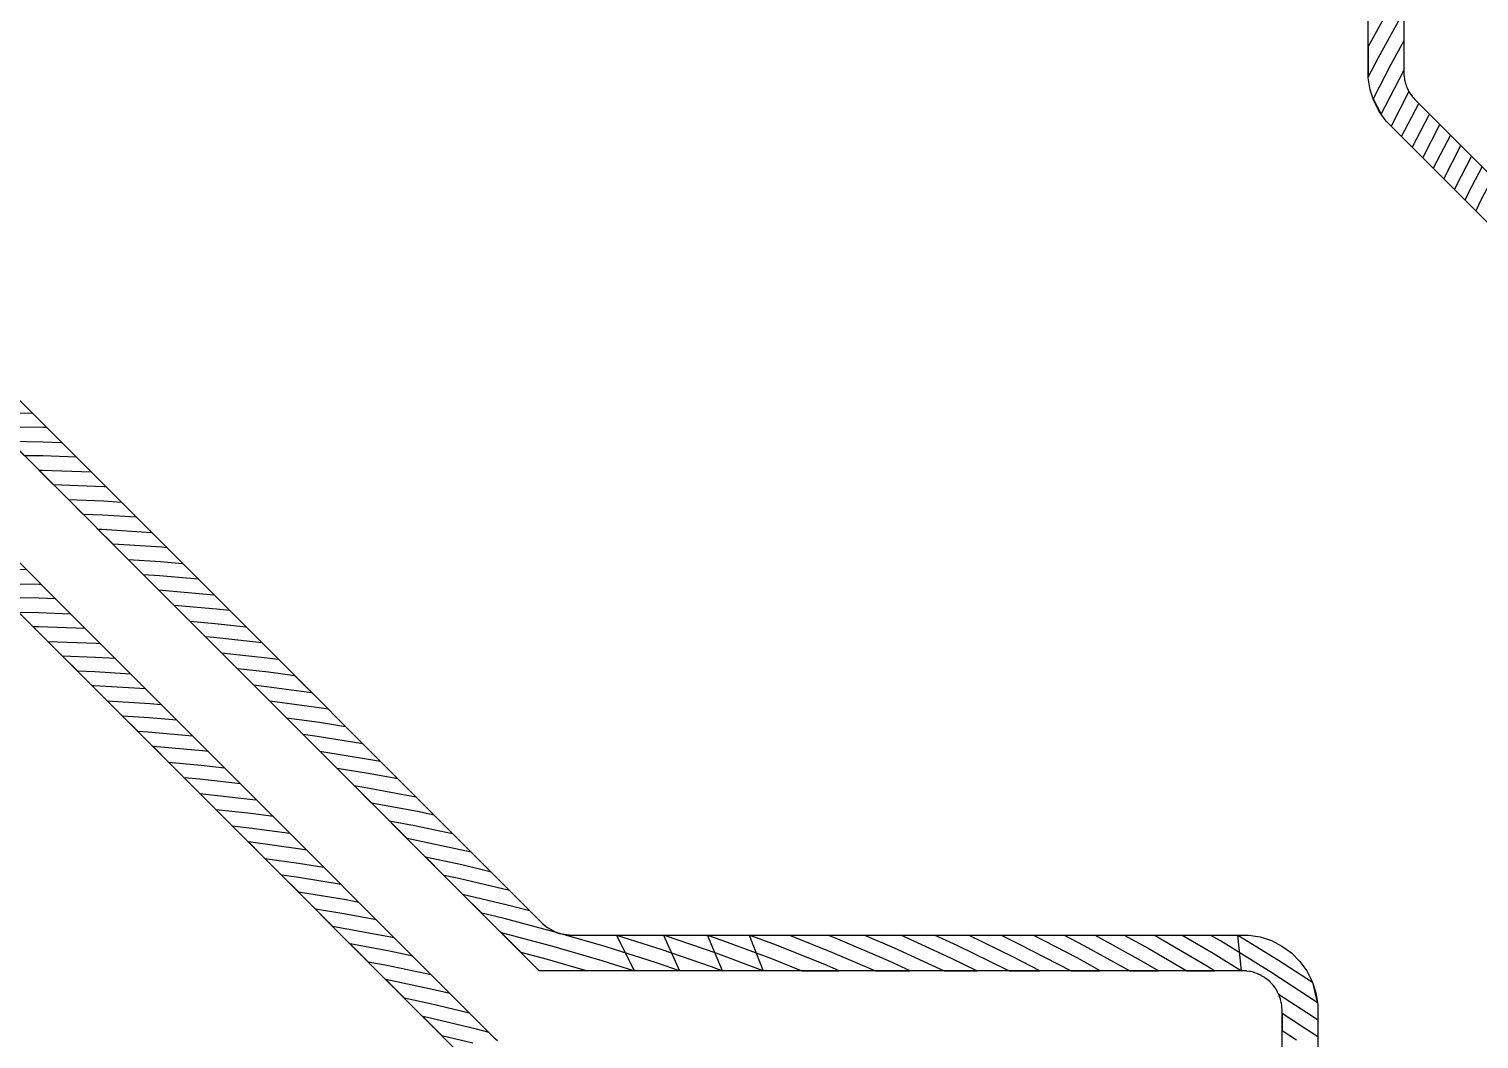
# Model space of a CAD drawing. Header units: metres. Extents: x 100 to 171, y -146 to -25.
# Drawn here: x 110.25 to 128.59, y -65.36 to -52.6 of the extents above; entities that cross this region are included whole.
import ezdxf

# ---------------------------------------------------------------- set-up
doc = ezdxf.new("R2010")
doc.units = ezdxf.units.M

msp = doc.modelspace()

# ---------------------------------------------------------------- linework, layer by layer
for points in [[(115.881, -65.725), (104.275, -54.119), (104.187, -53.998), (104.119, -53.865), (104.073, -53.723), (104.049, -53.575), (104.049, -42.925), (104.049, -43.014), (104.501, -42.964)], [(127.64, -49.794), (127.64, -53.14), (127.64, -53.144), (127.64, -53.147), (127.642, -53.182), (127.642, -53.185), (127.642, -53.189), (127.643, -53.193), (127.643, -53.196), (127.648, -53.23), (127.649, -53.234), (127.649, -53.238), (127.65, -53.241), (127.651, -53.245), (127.659, -53.278), (127.66, -53.282), (127.661, -53.285), (127.662, -53.289), (127.664, -53.292), (127.675, -53.325), (127.677, -53.328), (127.678, -53.331), (127.679, -53.335), (127.681, -53.338), (127.696, -53.369), (127.697, -53.373), (127.699, -53.376), (127.701, -53.379), (127.703, -53.382), (127.72, -53.412), (127.722, -53.415), (127.724, -53.418), (127.726, -53.421), (127.728, -53.424), (127.749, -53.452), (127.751, -53.454), (127.753, -53.457), (127.756, -53.46), (127.758, -53.463), (127.781, -53.488), (127.784, -53.491), (127.786, -53.494), (140.146, -65.854)], [(139.767, -66.111), (127.415, -53.759), (127.327, -53.638), (127.259, -53.505), (127.213, -53.363), (127.189, -53.215), (127.189, -50.598)], [(127.64, -52), (127.189, -52.818), (127.189, -53.206), (127.318, -52.958), (127.64, -52.373)], [(127.64, -52.747), (127.477, -53.043), (127.251, -53.479), (127.353, -53.673), (127.635, -53.128), (127.64, -53.12)], [(126.1, -69.586), (126.1, -65), (126.1, -64.996), (126.1, -64.993), (126.098, -64.958), (126.098, -64.955), (126.098, -64.951), (126.097, -64.947), (126.097, -64.944), (126.092, -64.91), (126.091, -64.906), (126.091, -64.902), (126.09, -64.899), (126.089, -64.895), (126.081, -64.862), (126.08, -64.858), (126.079, -64.855), (126.078, -64.851), (126.076, -64.848), (126.065, -64.815), (126.063, -64.812), (126.062, -64.809), (126.061, -64.805), (126.059, -64.802), (126.044, -64.771), (126.043, -64.767), (126.041, -64.764), (126.039, -64.761), (126.037, -64.758), (126.02, -64.728), (126.018, -64.725), (126.016, -64.722), (126.014, -64.719), (126.012, -64.716), (125.991, -64.688), (125.989, -64.686), (125.987, -64.683), (125.984, -64.68), (125.982, -64.677), (125.959, -64.652), (125.956, -64.649), (125.954, -64.646), (125.951, -64.644), (125.948, -64.641), (125.923, -64.618), (125.92, -64.616), (125.917, -64.613), (125.914, -64.611), (125.912, -64.609), (125.884, -64.588), (125.881, -64.586), (125.878, -64.584), (125.875, -64.582), (125.872, -64.58), (125.842, -64.563), (125.839, -64.561), (125.836, -64.559), (125.833, -64.557), (125.829, -64.556), (125.798, -64.541), (125.795, -64.539), (125.791, -64.538), (125.788, -64.537), (125.785, -64.535), (125.752, -64.524), (125.749, -64.522), (125.745, -64.521), (125.742, -64.52), (125.738, -64.519), (125.705, -64.511), (125.701, -64.51), (125.698, -64.509), (125.694, -64.509), (125.69, -64.508), (125.656, -64.503), (125.653, -64.503), (125.649, -64.502), (125.645, -64.502), (125.642, -64.502), (125.607, -64.5), (125.604, -64.5), (125.6, -64.5), (116.707, -64.5), (105.5, -53.293)], [(106.104, -53.26), (116.74, -63.896), (116.742, -63.898), (116.745, -63.9), (116.747, -63.902), (116.782, -63.933), (116.785, -63.936), (116.788, -63.938), (116.791, -63.94), (116.794, -63.943), (116.797, -63.945), (116.8, -63.947), (116.803, -63.949), (116.806, -63.951), (116.81, -63.953), (116.918, -64.011), (116.921, -64.013), (116.925, -64.015), (116.928, -64.016), (116.932, -64.018), (116.935, -64.019), (116.939, -64.02), (116.942, -64.022), (116.946, -64.023), (116.95, -64.024), (116.953, -64.025), (116.957, -64.026), (116.961, -64.027), (116.965, -64.027), (117.086, -64.047), (117.09, -64.048), (117.093, -64.048), (117.097, -64.049), (117.1, -64.049), (117.104, -64.049), (117.107, -64.049), (117.111, -64.049), (125.675, -64.049), (125.823, -64.073), (125.965, -64.119), (126.098, -64.187), (126.219, -64.275), (126.325, -64.381), (126.413, -64.502), (126.481, -64.635), (126.527, -64.777), (126.551, -64.925), (126.551, -68.782)], [(127.705, -53.386), (127.478, -53.822)], [(127.612, -53.956), (127.829, -53.536)], [(127.963, -53.67), (127.745, -54.089)], [(104.646, -53.854), (116.146, -65.354), (116.149, -65.356), (116.152, -65.359), (116.177, -65.382)], [(127.879, -54.223), (128.096, -53.803), (128.23, -53.937), (128.012, -54.356)], [(128.146, -54.49), (128.363, -54.07), (128.497, -54.204), (128.298, -54.587), (128.28, -54.624)], [(128.414, -54.759), (128.459, -54.668), (128.63, -54.337), (128.764, -54.471), (128.619, -54.749), (128.549, -54.893)], [(110.478, -57.634), (110.436, -57.632), (109.832, -57.625), (109.65, -57.443), (110.295, -57.451)], [(110.852, -58.008), (110.428, -57.992), (110.197, -57.99), (110.015, -57.807), (110.432, -57.812), (110.665, -57.821)], [(111.227, -58.383), (111.202, -58.381), (110.565, -58.358), (110.379, -58.172), (110.423, -58.172), (111.039, -58.195)], [(111.611, -58.767), (111.185, -58.741), (110.939, -58.732), (110.752, -58.545), (111.194, -58.561), (111.419, -58.575)], [(111.997, -59.153), (111.932, -59.147), (111.317, -59.109), (111.126, -58.919), (111.176, -58.92), (111.803, -58.959)], [(112.392, -59.548), (111.906, -59.506), (111.701, -59.494), (111.509, -59.302), (111.919, -59.327), (112.195, -59.351)], [(110.222, -59.43), (109.635, -59.423), (109.579, -59.423), (109.76, -59.604), (110.388, -59.612), (110.405, -59.613)], [(112.792, -59.948), (112.625, -59.93), (112.091, -59.884), (111.893, -59.686), (112.59, -59.746)], [(110.592, -59.8), (110.383, -59.792), (109.942, -59.786), (110.124, -59.969), (110.379, -59.972), (110.779, -59.987)], [(113.2, -60.355), (112.59, -60.288), (112.486, -60.279), (112.289, -60.081), (112.608, -60.109), (112.996, -60.152)], [(110.966, -60.174), (110.375, -60.152), (110.307, -60.151), (110.492, -60.336), (111.105, -60.359), (111.154, -60.362)], [(114.039, -61.195), (113.953, -61.181), (113.3, -61.092), (113.094, -60.887), (113.259, -60.905), (113.827, -60.982), (113.616, -60.772), (113.281, -60.727), (112.891, -60.683), (112.687, -60.48), (113.303, -60.548), (113.406, -60.562)], [(111.347, -60.554), (111.096, -60.539), (110.679, -60.523), (110.866, -60.71), (111.088, -60.718), (111.539, -60.746)], [(111.731, -60.938), (111.079, -60.898), (111.053, -60.897), (111.244, -61.089), (111.786, -61.122), (111.927, -61.134)], [(112.124, -61.332), (111.773, -61.301), (111.437, -61.281), (111.629, -61.473), (111.76, -61.481), (112.322, -61.529)], [(114.474, -61.63), (113.9, -61.537), (113.72, -61.513), (113.51, -61.303), (113.927, -61.359), (114.257, -61.412)], [(112.522, -61.729), (112.449, -61.721), (111.823, -61.667), (112.02, -61.865), (112.431, -61.9), (112.725, -61.933)], [(114.92, -62.075), (114.543, -62.005), (114.149, -61.942), (113.932, -61.725), (114.574, -61.828), (114.695, -61.85)], [(112.929, -62.136), (112.413, -62.079), (112.218, -62.062), (112.416, -62.261), (113.083, -62.334), (113.134, -62.341)], [(115.376, -62.532), (115.165, -62.487), (114.587, -62.38), (114.367, -62.159), (114.512, -62.183), (115.145, -62.3)], [(113.344, -62.552), (113.061, -62.513), (112.62, -62.464), (112.824, -62.668), (113.039, -62.692), (113.554, -62.762), (113.767, -62.974), (113.689, -62.962), (113.028, -62.872), (113.238, -63.082), (113.662, -63.14), (113.984, -63.192)], [(115.846, -63.001), (115.767, -62.983), (115.095, -62.84), (115.037, -62.83), (114.812, -62.605), (115.13, -62.664), (115.61, -62.765)], [(116.331, -63.487), (115.688, -63.334), (115.502, -63.294), (115.268, -63.061), (115.728, -63.158), (116.088, -63.244)], [(114.201, -63.409), (113.636, -63.318), (113.448, -63.292), (113.66, -63.504), (114.266, -63.601), (114.423, -63.631)], [(116.929, -64.017), (116.908, -64.01), (116.261, -63.84), (115.981, -63.773), (115.738, -63.531), (116.304, -63.665), (116.583, -63.739)], [(114.648, -63.856), (114.235, -63.779), (113.877, -63.721), (114.094, -63.938), (114.204, -63.956), (114.849, -64.076), (114.874, -64.081)], [(115.107, -64.315), (114.814, -64.253), (114.316, -64.16), (114.541, -64.385), (114.779, -64.429), (115.341, -64.548)], [(117.303, -64.5), (116.812, -64.357), (116.476, -64.269), (116.224, -64.016), (116.86, -64.184), (117.498, -64.369), (117.911, -64.5), (117.682, -64.049), (118.245, -64.228), (118.882, -64.447), (119.024, -64.5), (118.833, -64.049), (119.004, -64.108), (119.643, -64.346), (120.028, -64.5), (120.501, -64.5), (120.346, -64.433), (119.708, -64.178), (119.362, -64.049), (119.54, -64.5), (118.943, -64.278), (118.302, -64.057), (118.277, -64.049), (118.482, -64.5), (118.189, -64.399), (117.551, -64.197), (116.967, -64.028)], [(119.871, -64.049), (120.415, -64.267), (120.958, -64.5), (121.396, -64.5), (121.123, -64.375), (120.484, -64.101), (120.356, -64.049), (120.821, -64.049), (121.196, -64.21), (121.828, -64.5), (122.239, -64.5), (121.91, -64.339), (121.278, -64.049), (121.71, -64.049), (121.987, -64.176), (122.624, -64.487), (122.648, -64.5), (123.039, -64.5), (122.705, -64.327), (122.137, -64.049), (122.547, -64.049), (122.786, -64.166), (123.423, -64.496), (123.429, -64.5), (123.802, -64.5), (123.508, -64.338), (122.952, -64.049), (123.343, -64.049), (123.593, -64.179), (124.176, -64.5), (124.536, -64.5), (124.318, -64.373), (123.731, -64.049), (124.104, -64.049), (124.407, -64.216), (124.894, -64.5), (125.245, -64.5), (125.135, -64.432), (124.496, -64.06), (124.477, -64.049), (124.836, -64.049), (125.227, -64.278), (125.588, -64.5), (125.543, -64.049), (126.054, -64.364), (126.484, -64.644), (126.546, -64.899), (125.957, -64.516), (125.32, -64.123), (125.193, -64.049)], [(115.581, -64.788), (115.373, -64.739), (114.766, -64.611), (115, -64.844), (115.333, -64.915), (115.824, -65.031)], [(126.056, -64.795), (126.485, -65.074), (126.551, -65.119), (126.551, -65.337), (126.385, -65.224), (126.1, -65.038), (126.1, -65.253), (126.285, -65.373)], [(116.072, -65.279), (115.911, -65.237), (115.294, -65.09), (115.233, -65.077), (115.474, -65.318), (115.867, -65.411)]]:
    msp.add_lwpolyline(points)

doc.saveas('drawing.dxf')
